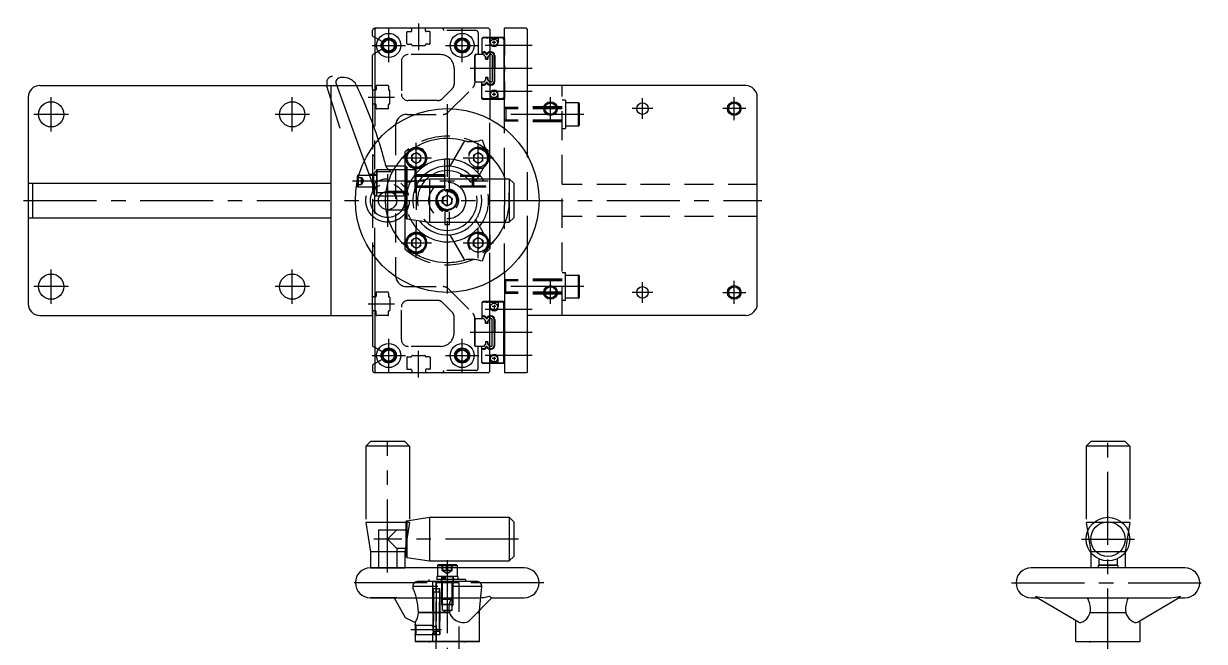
# Model space of a CAD drawing. Extents: x -38 to 547, y -21 to 733.
# Drawn here: x -2 to 512, y 464 to 733 of the extents above; entities that cross this region are included whole.
import ezdxf

# ---------------------------------------------------------------- set-up
doc = ezdxf.new("R2010")
doc.units = 0
for name, pattern in [('CENTER', [50.8, 31.75, -6.35, 6.35, -6.35]), ('DASHED', [19.05, 12.7, -6.35]), ('PHANTOM', [63.5, 31.75, -6.35, 6.35, -6.35, 6.35, -6.35])]:
    doc.linetypes.add(name, pattern=pattern)
doc.layers.get('0').update_dxf_attribs({"linetype": 'CONTINUOUS'})
doc.layers.add('CENTER', color=1, linetype='CENTER')

msp = doc.modelspace()

# ---------------------------------------------------------------- linework, layer by layer
at = {"color": 7, "linetype": 'CONTINUOUS'}
for p, q in [((151.5, 730.93), (151, 730.43)), ((151.5, 730.93), (151, 730.93)), ((151, 730.43), (151, 688.23)), ((200.5, 730.93), (151.5, 730.93)), ((200.5, 730.93), (201, 730.43)), ((201, 730.43), (201, 691.39)), ((207.5, 687.15), (207.5, 730.93)), ((215.5, 730.93), (207.5, 730.93)), ((217, 730.93), (215.5, 730.93)), ((217.5, 730.43), (217, 730.93)), ((217.5, 675.29), (217.5, 730.43)), ((150, 727.64), (150, 729.93)), ((151, 726.89), (150.15, 727.38)), ((207, 726.93), (201, 726.93)), ((206.7, 726.73), (201, 726.73)), ((201.1, 726.68), (201, 726.68)), ((201.1, 724.73), (201.1, 726.68)), ((204.7, 726.48), (201.1, 726.48)), ((202.9, 723.93), (202.9, 725.53)), ((204.7, 726.68), (204.7, 724.73)), ((206.6, 726.68), (204.7, 726.68)), ((207.1, 726.18), (206.6, 726.68)), ((207.2, 726.23), (206.7, 726.73)), ((207.5, 726.43), (207, 726.93)), ((207.1, 726.18), (207.1, 700.68)), ((207.2, 726.23), (207.2, 700.63)), ((207.5, 726.43), (207.5, 719.23)), ((151, 719.96), (150.15, 719.47)), ((201.01, 720.66), (201.63, 720.66)), ((201.01, 720.66), (201.01, 720.36)), ((201.01, 720.36), (201.63, 720.36)), ((201.63, 720.36), (201.63, 720.66)), ((203.7, 724.73), (202.1, 724.73)), ((150, 704.23), (150, 719.21)), ((201.7, 719.43), (201, 719.43)), ((202, 719.13), (201.7, 719.43)), ((202, 719.13), (202, 707.73)), ((202.93, 713.43), (202.93, 719.06)), ((202.93, 719.06), (203.23, 719.06)), ((203.23, 719.06), (203.23, 713.43)), ((207.25, 718.83), (207.5, 719.23)), ((207.25, 718.83), (207.25, 708.03)), ((207.5, 714.63), (207.25, 715.03)), ((202.93, 713.43), (202.93, 707.8)), ((203.23, 713.43), (202.93, 713.43)), ((203.23, 707.8), (203.23, 713.43)), ((207.5, 712.23), (207.25, 711.83)), ((207.5, 714.63), (207.5, 712.23)), ((5, 705.93), (132, 705.93)), ((132, 705.93), (134.42, 705.93)), ((132, 605.93), (132, 705.93)), ((134.12, 706.74), (146.37, 673.09)), ((137.58, 709.43), (136, 709.43)), ((143.04, 705.93), (150, 705.93)), ((201.7, 707.43), (201, 707.43)), ((201.01, 706.5), (201.63, 706.5)), ((201.01, 706.2), (201.01, 706.5)), ((201.01, 706.2), (201.63, 706.2)), ((201.63, 706.5), (201.63, 706.2)), ((202, 707.73), (201.7, 707.43)), ((202.93, 707.8), (203.23, 707.8)), ((207.25, 708.03), (207.5, 707.63)), ((207.5, 707.63), (207.5, 700.43)), ((312.5, 705.93), (217.5, 705.93)), ((0, 700.93), (0, 663.43)), ((150, 704.23), (150, 697.63)), ((151, 703.93), (150.3, 703.93)), ((201.1, 700.18), (201, 700.18)), ((206.7, 700.13), (201, 700.13)), ((207, 699.93), (201, 699.93)), ((201.1, 702.13), (201.1, 700.18)), ((204.7, 700.38), (201.1, 700.38)), ((203.7, 702.13), (202.1, 702.13)), ((202.9, 701.33), (202.9, 702.93)), ((204.7, 700.18), (204.7, 702.13)), ((206.6, 700.18), (204.7, 700.18)), ((207.1, 700.68), (206.6, 700.18)), ((207.2, 700.63), (206.7, 700.13)), ((207.5, 700.43), (207, 699.93)), ((317.5, 610.93), (317.5, 700.93)), ((150, 697.63), (150, 690.92)), ((151, 697.93), (150.3, 697.93)), ((189.97, 681.87), (183.63, 670.88)), ((164, 675.59), (164, 670.93)), ((164.76, 674.76), (164.41, 674.79)), ((164.76, 674.09), (164.41, 674.07)), ((166.98, 675.64), (166.94, 673.28)), ((166.98, 675.64), (169.04, 676.79)), ((169.04, 676.79), (171.06, 675.57)), ((171.02, 673.21), (171.06, 675.57)), ((181.5, 670.89), (181.5, 673.9)), ((183.5, 673.9), (181.5, 673.9)), ((183.5, 670.89), (183.5, 673.9)), ((201.23, 675.37), (195.49, 665.43)), ((201, 665.43), (201, 674.97)), ((164.5, 670.93), (160.05, 670.93)), ((164.5, 663.38), (164.5, 670.93)), ((164.5, 670.93), (165, 670.06)), ((165, 663.89), (165, 670.06)), ((165, 669.43), (168.5, 669.43)), ((168.96, 672.07), (166.94, 673.28)), ((168.5, 669.43), (169, 668.93)), ((168.5, 664.44), (168.5, 669.43)), ((168.96, 672.07), (171.02, 673.21)), ((169, 664.52), (169, 668.93)), ((0, 663.43), (0, 648.43)), ((0, 663.43), (1.83, 663.43)), ((1.83, 663.43), (1.83, 648.43)), ((1.85, 663.43), (118.98, 663.43)), ((118.98, 663.43), (132, 663.43)), ((143.2, 666.43), (143.2, 663.38)), ((143.7, 666.93), (144.04, 666.93)), ((143.7, 666.93), (143.7, 665.65)), ((164.5, 663.38), (164.5, 648.47)), ((164.92, 663.88), (174.83, 665.43)), ((164.92, 663.88), (164.92, 647.98)), ((174.83, 665.43), (174.83, 646.43)), ((174.83, 665.43), (209.5, 665.43)), ((209.5, 665.43), (209.5, 646.43)), ((209.5, 665.43), (211.5, 663.43)), ((211.5, 663.43), (211.5, 648.43)), ((156.5, 659.93), (164.5, 659.93)), ((0, 648.43), (0, 610.93)), ((0, 648.43), (1.83, 648.43)), ((1.85, 648.43), (118.98, 648.43)), ((118.98, 648.43), (132, 648.43)), ((156.5, 651.93), (164.5, 651.93)), ((164, 651.93), (164, 636.26)), ((164.92, 647.98), (174.83, 646.43)), ((209.5, 646.43), (211.5, 648.43)), ((169, 647.34), (169, 643.48)), ((174.83, 646.43), (209.5, 646.43)), ((195.49, 646.43), (201.23, 636.48)), ((164.76, 637.76), (164.41, 637.79)), ((166.98, 638.64), (166.94, 636.28)), ((166.98, 638.64), (169.04, 639.79)), ((169.04, 639.79), (171.06, 638.57)), ((171.02, 636.21), (171.06, 638.57)), ((183.63, 640.97), (189.97, 629.98)), ((150, 614.23), (150, 632.73)), ((164.76, 637.09), (164.41, 637.07)), ((168.96, 635.07), (166.94, 636.28)), ((168.96, 635.07), (171.02, 636.21)), ((217.5, 581.43), (217.5, 636.56)), ((151, 631.39), (151, 581.43)), ((207.5, 624.7), (207.5, 580.93)), ((201, 581.43), (201, 620.46)), ((150, 605.93), (150, 614.23)), ((151, 613.93), (150.3, 613.93)), ((150, 607.63), (150, 592.64)), ((151, 607.93), (150.3, 607.93)), ((207, 611.93), (201, 611.93)), ((206.7, 611.73), (201, 611.73)), ((201.1, 611.68), (201, 611.68)), ((201.1, 609.73), (201.1, 611.68)), ((204.7, 611.48), (201.1, 611.48)), ((203.7, 609.73), (202.1, 609.73)), ((202.9, 610.53), (202.9, 608.93)), ((204.7, 611.68), (204.7, 609.73)), ((206.6, 611.68), (204.7, 611.68)), ((207.1, 611.18), (206.6, 611.68)), ((207.2, 611.23), (206.7, 611.73)), ((207.5, 611.43), (207, 611.93)), ((207.1, 585.68), (207.1, 611.18)), ((207.2, 585.63), (207.2, 611.23)), ((207.5, 604.23), (207.5, 611.43)), ((217.5, 581.43), (217.5, 609)), ((5, 605.93), (132, 605.93)), ((132, 605.93), (150, 605.93)), ((201.7, 604.43), (201, 604.43)), ((201.01, 605.66), (201.63, 605.66)), ((201.01, 605.66), (201.01, 605.36)), ((201.01, 605.36), (201.63, 605.36)), ((201.63, 605.36), (201.63, 605.66)), ((202, 604.13), (201.7, 604.43)), ((202, 592.73), (202, 604.13)), ((202.93, 598.43), (202.93, 604.06)), ((202.93, 604.06), (203.23, 604.06)), ((203.23, 604.06), (203.23, 598.43)), ((207.25, 603.83), (207.5, 604.23)), ((207.25, 593.03), (207.25, 603.83)), ((312.5, 605.93), (217.5, 605.93)), ((202.93, 598.43), (202.93, 592.8)), ((203.23, 598.43), (202.93, 598.43)), ((203.23, 592.8), (203.23, 598.43)), ((207.5, 599.63), (207.25, 600.03)), ((207.5, 597.23), (207.25, 596.83)), ((207.5, 597.23), (207.5, 599.63)), ((151, 591.89), (150.15, 592.38)), ((201.7, 592.43), (201, 592.43)), ((201.01, 591.5), (201.63, 591.5)), ((201.01, 591.2), (201.01, 591.5)), ((201.63, 591.5), (201.63, 591.2)), ((202, 592.73), (201.7, 592.43)), ((202.93, 592.8), (203.23, 592.8)), ((207.25, 593.03), (207.5, 592.63)), ((207.5, 585.43), (207.5, 592.63)), ((201.01, 591.2), (201.63, 591.2)), ((201.1, 587.13), (201.1, 585.18)), ((203.7, 587.13), (202.1, 587.13)), ((202.9, 587.93), (202.9, 586.33)), ((204.7, 585.18), (204.7, 587.13)), ((150, 584.21), (150, 581.93)), ((151, 584.96), (150.15, 584.47)), ((151, 581.43), (151.5, 580.93)), ((201, 581.43), (200.5, 580.93)), ((201.1, 585.18), (201, 585.18)), ((206.7, 585.13), (201, 585.13)), ((207, 584.93), (201, 584.93)), ((204.7, 585.38), (201.1, 585.38)), ((206.6, 585.18), (204.7, 585.18)), ((207.1, 585.68), (206.6, 585.18)), ((207.2, 585.63), (206.7, 585.13)), ((207.5, 585.43), (207, 584.93)), ((217.5, 581.43), (217, 580.93)), ((217.5, 581.43), (217, 580.93)), ((151.5, 580.93), (151, 580.93)), ((200.5, 580.93), (151.5, 580.93)), ((215.5, 580.93), (207.5, 580.93)), ((217, 580.93), (207.5, 580.93)), ((217, 580.93), (215.5, 580.93)), ((164.5, 515.96), (164.5, 501.04)), ((164.92, 516.45), (174.83, 518)), ((164.92, 516.45), (164.92, 500.55)), ((174.83, 518), (174.83, 499)), ((174.83, 518), (209.5, 518)), ((209.5, 518), (209.5, 499)), ((209.5, 518), (211.5, 516)), ((211.5, 516), (211.5, 501)), ((152.5, 512.5), (160.5, 512.5)), ((152.5, 512.5), (152.5, 496)), ((160.5, 512.5), (156.5, 508.5)), ((160.5, 512.5), (164.5, 512.5)), ((156.5, 508.5), (160.5, 504.5)), ((164.5, 504.5), (160.5, 504.5)), ((160.5, 504.5), (160.5, 496)), ((164.92, 500.55), (174.83, 499)), ((174.83, 499), (209.5, 499)), ((209.5, 499), (211.5, 501)), ((466.23, 499.88), (466.23, 497.3)), ((474.23, 499.88), (474.23, 497.3)), ((216, 496), (149, 496)), ((216, 496), (149, 496)), ((149.02, 496), (163.98, 496)), ((149.03, 496), (149.02, 496)), ((178.25, 497.05), (180.88, 497.05)), ((186.75, 497.05), (178.25, 497.05)), ((178.25, 497.05), (178.25, 496)), ((186.5, 497.3), (178.5, 497.3)), ((180.88, 497.05), (186.75, 497.05)), ((186.75, 497.05), (186.75, 496)), ((503.73, 496), (436.73, 496)), ((474.48, 497.05), (465.98, 497.05)), ((465.98, 497.05), (465.98, 496)), ((466.23, 497.3), (474.23, 497.3)), ((474.48, 497.05), (474.48, 496)), ((149, 483), (160.29, 483)), ((149.14, 483), (149.98, 483)), ((149.98, 483), (149.14, 483)), ((149.16, 483), (196.39, 483)), ((149.16, 483), (196.39, 483)), ((160.29, 483), (149.98, 483)), ((160.49, 483), (152.51, 483)), ((159.33, 483), (164.12, 483)), ((159.33, 483), (160.29, 483)), ((160.29, 483), (159.33, 483)), ((159.33, 483), (164.16, 474.43)), ((201.9, 483), (192.69, 473.47)), ((201.9, 483), (216, 483)), ((201.96, 483), (216, 483)), ((436.73, 483), (439.44, 483)), ((457.37, 472.39), (439.16, 483.17)), ((442.89, 483), (497.58, 483)), ((483.1, 472.39), (501.31, 483.17)), ((501.03, 483), (503.73, 483)), ((164.16, 474.43), (168.5, 472.2)), ((183.43, 476.5), (169.94, 476.5)), ((169.94, 476.5), (183.43, 476.5)), ((195.65, 476.5), (196.5, 476.5)), ((196.5, 476.5), (196.58, 477.46)), ((196.5, 464), (196.5, 476.5)), ((462.44, 476.5), (478.03, 476.5)), ((168.5, 472.2), (168.5, 471.49)), ((456.23, 464), (456.23, 473.06)), ((484.23, 464), (484.23, 473.06)), ((168.5, 466.5), (168.5, 464)), ((182.5, 464), (168.5, 464)), ((168.5, 464), (196.5, 464)), ((175, 464), (174.5, 463.5)), ((177.73, 464), (176.1, 464)), ((176.1, 464), (177.73, 464)), ((177.73, 464), (187.45, 464)), ((196.5, 464), (182.5, 464)), ((190, 464), (190.5, 463.5)), ((456.23, 464), (484.23, 464)), ((462.73, 464), (462.23, 463.5))]:
    msp.add_line(p, q, dxfattribs=at)
at = {"color": 3, "linetype": 'DASHED'}
for p, q in [((166.7, 730.93), (151.5, 730.93)), ((167, 729.73), (167, 730.63)), ((173, 729.73), (173, 730.63)), ((180, 730.93), (173.3, 730.93)), ((154.37, 724.95), (151, 726.89)), ((164.9, 724.33), (164.9, 729.13)), ((165.2, 729.43), (166.7, 729.43)), ((174.8, 729.43), (173.3, 729.43)), ((175.1, 724.33), (175.1, 729.13)), ((195, 729.93), (181, 729.93)), ((196, 728.93), (196, 719.43)), ((198, 726.93), (197.5, 726.43)), ((197.5, 726.43), (197.5, 720.93)), ((198.1, 726.73), (197.6, 726.23)), ((198.1, 726.68), (197.6, 726.18)), ((197.6, 726.23), (197.6, 726.18)), ((197.6, 726.18), (197.6, 720.66)), ((201, 726.93), (198, 726.93)), ((199.3, 726.73), (198.1, 726.73)), ((201, 726.68), (198.1, 726.68)), ((199.3, 726.73), (199.3, 726.68)), ((199.3, 726.73), (200.1, 726.73)), ((200.1, 726.73), (200.1, 726.68)), ((201, 726.73), (200.1, 726.73)), ((154.37, 721.91), (151, 719.96)), ((165.2, 724.03), (166.7, 724.03)), ((167.3, 723.43), (172.7, 723.43)), ((174.8, 724.03), (173.3, 724.03)), ((197.5, 720.93), (197.6, 720.71)), ((197.6, 720.66), (198.39, 720.66)), ((197.6, 720.66), (197.6, 720.36)), ((197.6, 720.36), (198.39, 720.36)), ((197.6, 720.36), (197.6, 719.43)), ((198.39, 720.66), (198.39, 720.36)), ((199.52, 720.01), (199.26, 719.86)), ((199.52, 720.01), (199.61, 719.85)), ((199.88, 720.01), (199.79, 719.85)), ((199.88, 720.01), (200.14, 719.86)), ((162.5, 716.43), (162.5, 702.43)), ((179.5, 719.43), (165.5, 719.43)), ((195, 719.43), (194.5, 718.93)), ((194.5, 719.13), (194.5, 707.17)), ((194.5, 707.93), (194.5, 718.93)), ((196, 719.43), (194.8, 719.43)), ((198.44, 719.43), (195, 719.43)), ((198.65, 719.06), (198.44, 719.43)), ((199.2, 717.43), (199.2, 718.54)), ((199.2, 718.46), (199.25, 718.44)), ((200.2, 717.43), (199.2, 717.43)), ((199.25, 718.44), (199.25, 717.48)), ((199.25, 717.48), (200.15, 717.48)), ((199.26, 719.86), (199.35, 719.7)), ((199.61, 719.85), (199.35, 719.7)), ((199.62, 719.84), (199.61, 719.85)), ((199.61, 719.85), (199.61, 719.85)), ((199.61, 719.85), (199.62, 719.84)), ((199.79, 719.85), (199.79, 719.85)), ((199.79, 719.85), (200.05, 719.7)), ((200.05, 719.7), (200.14, 719.86)), ((200.2, 718.46), (200.15, 718.44)), ((200.15, 717.48), (200.15, 718.44)), ((200.2, 718.54), (200.2, 717.43)), ((200.96, 719.43), (200.75, 719.06)), ((201, 719.43), (200.96, 719.43)), ((185.5, 713.43), (185.5, 706.66)), ((134.42, 705.93), (143.04, 705.93)), ((151.5, 705.73), (151.5, 704.23)), ((156.6, 706.03), (151.8, 706.03)), ((156.9, 705.73), (156.9, 704.23)), ((184.62, 704.53), (180.39, 700.31)), ((182.88, 694.31), (193.62, 705.05)), ((195, 707.43), (194.5, 707.93)), ((198.44, 707.43), (195, 707.43)), ((197.5, 705.93), (197.6, 706.15)), ((197.5, 700.43), (197.5, 705.93)), ((197.6, 706.5), (197.6, 707.43)), ((197.6, 706.2), (197.6, 706.5)), ((197.6, 706.5), (198.39, 706.5)), ((197.6, 700.68), (197.6, 706.2)), ((197.6, 706.2), (198.39, 706.2)), ((198.39, 706.2), (198.39, 706.5)), ((198.65, 707.8), (198.44, 707.43)), ((199.2, 709.43), (199.2, 708.32)), ((200.2, 709.43), (199.2, 709.43)), ((199.2, 708.39), (199.25, 708.42)), ((199.25, 708.42), (199.25, 709.38)), ((199.25, 709.38), (200.15, 709.38)), ((199.26, 707), (199.35, 707.16)), ((199.52, 706.85), (199.26, 707)), ((199.61, 707.01), (199.35, 707.16)), ((199.52, 706.85), (199.61, 707)), ((199.62, 707.01), (199.61, 707.01)), ((199.61, 707.01), (199.61, 707)), ((199.61, 707), (199.62, 707.01)), ((199.79, 707.01), (200.05, 707.16)), ((199.79, 707.01), (199.79, 707.01)), ((199.88, 706.85), (199.79, 707.01)), ((199.88, 706.85), (200.14, 707)), ((200.05, 707.16), (200.14, 707)), ((200.15, 709.38), (200.15, 708.42)), ((200.2, 708.39), (200.15, 708.42)), ((200.2, 708.32), (200.2, 709.43)), ((200.96, 707.43), (200.75, 707.8)), ((201, 707.43), (200.96, 707.43)), ((232.5, 605.93), (232.5, 705.93)), ((151.2, 703.93), (151, 703.93)), ((157.5, 698.23), (157.5, 703.63)), ((178.27, 699.43), (165.5, 699.43)), ((198, 699.93), (197.5, 700.43)), ((198.1, 700.18), (197.6, 700.68)), ((197.6, 700.63), (197.6, 700.68)), ((198.1, 700.13), (197.6, 700.63)), ((201, 699.93), (198, 699.93)), ((201, 700.18), (198.1, 700.18)), ((199.3, 700.13), (198.1, 700.13)), ((199.3, 700.13), (199.3, 700.18)), ((199.3, 700.13), (200.1, 700.13)), ((200.1, 700.13), (200.1, 700.18)), ((201, 700.13), (200.1, 700.13)), ((234, 699.54), (232.5, 699.54)), ((234, 699.54), (234, 687.34)), ((151.2, 697.93), (151, 697.93)), ((151.5, 696.13), (151.5, 697.63)), ((156.6, 695.83), (151.8, 695.83)), ((156.9, 696.13), (156.9, 697.63)), ((232.5, 696.43), (207.5, 696.43)), ((207.5, 695.89), (208.04, 696.43)), ((232.5, 695.89), (207.5, 695.89)), ((208.04, 696.43), (208.04, 690.43)), ((232.5, 696.68), (217.5, 696.68)), ((239.7, 698.44), (234, 698.44)), ((239.7, 693.89), (239.7, 698.44)), ((240, 698.14), (240, 693.86)), ((150, 690.92), (150, 675.77)), ((165, 693.43), (180.76, 693.43)), ((201, 677.06), (201, 691.51)), ((232.5, 690.97), (207.5, 690.97)), ((208.04, 690.43), (207.5, 690.97)), ((232.5, 690.43), (207.5, 690.43)), ((232.5, 690.18), (217.5, 690.18)), ((239.7, 688.44), (239.7, 693.89)), ((240, 693.86), (240, 688.74)), ((151, 631.27), (151, 688.23)), ((160, 688.43), (160, 623.43)), ((207.5, 666.13), (207.5, 687.03)), ((232.5, 687.34), (234, 687.34)), ((234, 688.44), (239.7, 688.44)), ((150, 675.77), (150, 632.61)), ((164, 676.95), (164, 675.59)), ((193.98, 675.64), (193.94, 673.28)), ((196.04, 676.79), (193.98, 675.64)), ((196.04, 676.79), (198.06, 675.57)), ((198.02, 673.21), (198.06, 675.57)), ((200.24, 674.76), (200.59, 674.79)), ((200.24, 674.64), (200.59, 674.67)), ((201, 674.97), (201, 676.95)), ((201, 676.26), (201, 676.95)), ((217.5, 636.56), (217.5, 675.29)), ((146.37, 673.09), (150.38, 662.07)), ((151.64, 668.58), (151.64, 657.97)), ((151.64, 668.58), (158.14, 668.58)), ((151.64, 668.58), (158.14, 668.58)), ((151.84, 669.43), (151.84, 659.43)), ((151.84, 659.43), (151.84, 669.43)), ((151.84, 669.43), (165, 669.43)), ((160.05, 670.93), (155.8, 670.93)), ((164, 670.93), (164, 659.93)), ((181.5, 660.83), (181.5, 670.89)), ((183.5, 660.83), (183.5, 670.89)), ((195.96, 672.07), (193.94, 673.28)), ((198.02, 673.21), (195.96, 672.07)), ((143.2, 665.93), (145.2, 665.93)), ((143.2, 665.93), (145.2, 665.93)), ((143.2, 664.43), (145.2, 664.43)), ((143.2, 664.43), (145.2, 664.43)), ((143.2, 663.38), (143.2, 662.93)), ((143.7, 664.43), (143.7, 665.65)), ((143.7, 665.26), (143.7, 661.93)), ((144.04, 666.93), (151.84, 666.93)), ((145.2, 665.18), (145.2, 665.93)), ((145.2, 665.18), (145.2, 665.93)), ((145.2, 665.18), (145.2, 665.93)), ((145.2, 665.93), (145.2, 665.18)), ((145.2, 665.93), (146.07, 664.43)), ((145.2, 664.43), (145.2, 665.18)), ((145.2, 663.68), (145.2, 665.18)), ((145.2, 665.18), (145.2, 663.68)), ((145.2, 665.18), (145.2, 664.43)), ((145.2, 663.68), (145.2, 664.43)), ((145.2, 664.43), (145.2, 663.68)), ((146.07, 664.43), (145.2, 662.93)), ((145.2, 663.68), (145.2, 662.93)), ((145.2, 662.93), (145.2, 663.68)), ((145.2, 662.93), (145.2, 663.68)), ((145.2, 663.68), (145.2, 662.93)), ((148.43, 667.43), (151.84, 667.43)), ((149.88, 663.45), (148.43, 667.42)), ((149.88, 663.45), (150.38, 662.07)), ((150.38, 662.07), (149.88, 663.45)), ((149.88, 663.45), (149.88, 661.43)), ((150.38, 666.78), (150.38, 658.95)), ((151.84, 661.43), (151.84, 667.43)), ((151.84, 661.93), (151.84, 666.93)), ((164.5, 657.93), (164.5, 663.38)), ((165, 658.79), (165, 663.89)), ((168.5, 659.43), (168.5, 664.44)), ((169, 667.18), (181.5, 667.18)), ((169, 666.93), (196.75, 666.93)), ((169, 666.49), (197.07, 666.49)), ((169, 664.52), (169, 647.34)), ((169, 662.46), (169, 664.52)), ((193.51, 661.93), (193.51, 666.93)), ((193.51, 666.93), (193.94, 666.49)), ((193.94, 666.49), (193.94, 662.36)), ((195.49, 665.43), (194.89, 664.38)), ((201, 653.93), (201, 665.43)), ((207.5, 666.13), (207.5, 653.93)), ((143.2, 662.93), (143.2, 662.43)), ((143.2, 662.93), (145.2, 662.93)), ((143.2, 662.93), (145.2, 662.93)), ((143.7, 661.93), (151.84, 661.93)), ((149.88, 661.43), (151.84, 661.43)), ((151.84, 659.43), (168.5, 659.43)), ((164, 659.93), (164, 651.93)), ((164.5, 657.93), (165, 658.79)), ((168.5, 659.43), (169, 659.93)), ((169, 659.97), (169, 662.46)), ((169, 662.36), (199.31, 662.36)), ((169, 661.93), (199.47, 661.93)), ((169, 661.68), (181.5, 661.68)), ((180.57, 659.72), (180.42, 660.03)), ((182.81, 658.26), (180.63, 657.36)), ((181.19, 659.97), (181.08, 660.3)), ((182.81, 658.26), (184.68, 656.83)), ((193.52, 661.93), (193.94, 662.36)), ((317.5, 662.93), (232.5, 662.93)), ((151.64, 657.93), (164.5, 657.93)), ((180.32, 655.03), (180.63, 657.36)), ((180.32, 655.03), (182.19, 653.59)), ((182.19, 653.59), (184.37, 654.49)), ((184.68, 656.83), (184.37, 654.49)), ((201, 640.93), (201, 653.93)), ((207.5, 624.58), (207.5, 653.93)), ((181.5, 651.03), (181.5, 645.43)), ((183.5, 645.43), (183.5, 651.03)), ((317.5, 648.93), (232.5, 648.93)), ((181.5, 645.43), (183.5, 645.43)), ((194.89, 647.47), (195.49, 646.43)), ((195.96, 639.79), (193.94, 638.57)), ((193.98, 636.21), (193.94, 638.57)), ((198.02, 638.64), (195.96, 639.79)), ((198.02, 638.64), (198.06, 636.28)), ((201, 620.46), (201, 640.93)), ((201, 640.93), (201, 634.91)), ((201, 634.91), (201, 640.93)), ((164, 636.26), (164, 634.91)), ((196.04, 635.07), (193.98, 636.21)), ((196.04, 635.07), (198.06, 636.28)), ((200.24, 637.22), (200.59, 637.19)), ((200.24, 637.09), (200.59, 637.07)), ((201, 635.59), (201, 634.91)), ((232.5, 624.53), (234, 624.53)), ((234, 612.33), (234, 624.53)), ((234, 623.43), (239.7, 623.43)), ((239.7, 613.43), (239.7, 623.43)), ((240, 623.13), (240, 613.73)), ((165, 618.43), (180.76, 618.43)), ((182.88, 617.55), (193.62, 606.81)), ((232.5, 621.43), (207.5, 621.43)), ((208.04, 621.43), (207.5, 620.89)), ((232.5, 620.89), (207.5, 620.89)), ((208.04, 615.43), (208.04, 621.43)), ((232.5, 621.68), (217.5, 621.68)), ((151.2, 613.93), (151, 613.93)), ((151.5, 615.73), (151.5, 614.23)), ((156.6, 616.03), (151.8, 616.03)), ((156.9, 615.73), (156.9, 614.23)), ((157.5, 613.63), (157.5, 608.23)), ((178.27, 612.43), (165.5, 612.43)), ((232.5, 615.97), (207.5, 615.97)), ((207.5, 615.97), (208.04, 615.43)), ((232.5, 615.43), (207.5, 615.43)), ((232.5, 615.18), (217.5, 615.18)), ((234, 612.33), (232.5, 612.33)), ((239.7, 613.43), (234, 613.43)), ((151.2, 607.93), (151, 607.93)), ((151.5, 606.13), (151.5, 607.63)), ((156.9, 606.13), (156.9, 607.63)), ((162.5, 595.43), (162.5, 609.43)), ((184.62, 607.32), (180.39, 611.55)), ((198, 611.93), (197.5, 611.43)), ((197.5, 611.43), (197.5, 605.93)), ((198.1, 611.73), (197.6, 611.23)), ((198.1, 611.68), (197.6, 611.18)), ((197.6, 611.23), (197.6, 611.18)), ((197.6, 611.18), (197.6, 605.66)), ((201, 611.93), (198, 611.93)), ((199.3, 611.73), (198.1, 611.73)), ((201, 611.68), (198.1, 611.68)), ((199.3, 611.73), (199.3, 611.68)), ((199.3, 611.73), (200.1, 611.73)), ((200.1, 611.73), (200.1, 611.68)), ((201, 611.73), (200.1, 611.73)), ((156.6, 605.83), (151.8, 605.83)), ((185.5, 598.43), (185.5, 605.2)), ((194.5, 592.73), (194.5, 604.68)), ((195, 604.43), (194.5, 603.93)), ((194.5, 603.93), (194.5, 592.93)), ((198.44, 604.43), (195, 604.43)), ((197.5, 605.93), (197.6, 605.71)), ((197.6, 605.66), (197.6, 605.36)), ((197.6, 605.66), (198.39, 605.66)), ((197.6, 605.36), (198.39, 605.36)), ((197.6, 605.36), (197.6, 604.43)), ((198.39, 605.66), (198.39, 605.36)), ((198.65, 604.06), (198.44, 604.43)), ((199.2, 602.43), (199.2, 603.54)), ((199.2, 603.46), (199.25, 603.44)), ((200.2, 602.43), (199.2, 602.43)), ((199.25, 603.44), (199.25, 602.48)), ((199.25, 602.48), (200.15, 602.48)), ((199.52, 605.01), (199.26, 604.86)), ((199.26, 604.86), (199.35, 604.7)), ((199.61, 604.85), (199.35, 604.7)), ((199.52, 605.01), (199.61, 604.85)), ((199.62, 604.84), (199.61, 604.85)), ((199.61, 604.85), (199.61, 604.85)), ((199.61, 604.85), (199.62, 604.84)), ((199.88, 605.01), (199.79, 604.85)), ((199.79, 604.85), (199.79, 604.85)), ((199.79, 604.85), (200.05, 604.7)), ((199.88, 605.01), (200.14, 604.86)), ((200.05, 604.7), (200.14, 604.86)), ((200.2, 603.46), (200.15, 603.44)), ((200.15, 602.48), (200.15, 603.44)), ((200.2, 603.54), (200.2, 602.43)), ((200.96, 604.43), (200.75, 604.06)), ((201, 604.43), (200.96, 604.43)), ((154.37, 589.95), (151, 591.89)), ((179.5, 592.43), (165.5, 592.43)), ((195, 592.43), (194.5, 592.93)), ((196, 592.43), (194.8, 592.43)), ((198.44, 592.43), (195, 592.43)), ((196, 582.93), (196, 592.43)), ((197.6, 591.5), (197.6, 592.43)), ((197.6, 591.5), (198.39, 591.5)), ((197.6, 591.2), (197.6, 591.5)), ((198.39, 591.2), (198.39, 591.5)), ((198.65, 592.8), (198.44, 592.43)), ((199.2, 594.43), (199.2, 593.32)), ((200.2, 594.43), (199.2, 594.43)), ((199.2, 593.39), (199.25, 593.42)), ((199.25, 593.42), (199.25, 594.38)), ((199.25, 594.38), (200.15, 594.38)), ((199.26, 592), (199.35, 592.16)), ((199.52, 591.85), (199.26, 592)), ((199.61, 592.01), (199.35, 592.16)), ((199.52, 591.85), (199.61, 592)), ((199.62, 592.01), (199.61, 592.01)), ((199.61, 592.01), (199.61, 592)), ((199.61, 592), (199.62, 592.01)), ((199.79, 592.01), (200.05, 592.16)), ((199.79, 592.01), (199.79, 592.01)), ((199.88, 591.85), (199.79, 592.01)), ((199.88, 591.85), (200.14, 592)), ((200.05, 592.16), (200.14, 592)), ((200.15, 594.38), (200.15, 593.42)), ((200.2, 593.39), (200.15, 593.42)), ((200.2, 593.32), (200.2, 594.43)), ((200.96, 592.43), (200.75, 592.8)), ((201, 592.43), (200.96, 592.43)), ((154.37, 586.91), (151, 584.96)), ((164.9, 587.53), (164.9, 582.73)), ((165.2, 587.83), (166.7, 587.83)), ((167.3, 588.43), (172.7, 588.43)), ((174.8, 587.83), (173.3, 587.83)), ((175.1, 587.53), (175.1, 582.73)), ((197.5, 590.93), (197.6, 591.15)), ((197.5, 585.43), (197.5, 590.93)), ((197.6, 585.68), (197.6, 591.2)), ((197.6, 591.2), (198.39, 591.2)), ((165.2, 582.43), (166.7, 582.43)), ((167, 582.13), (167, 581.23)), ((173, 582.13), (173, 581.23)), ((174.8, 582.43), (173.3, 582.43)), ((195, 581.93), (181, 581.93)), ((198, 584.93), (197.5, 585.43)), ((198.1, 585.18), (197.6, 585.68)), ((197.6, 585.63), (197.6, 585.68)), ((198.1, 585.13), (197.6, 585.63)), ((201, 584.93), (198, 584.93)), ((201, 585.18), (198.1, 585.18)), ((199.3, 585.13), (198.1, 585.13)), ((199.3, 585.13), (199.3, 585.18)), ((199.3, 585.13), (200.1, 585.13)), ((200.1, 585.13), (200.1, 585.18)), ((201, 585.13), (200.1, 585.13)), ((166.7, 580.93), (151.5, 580.93)), ((180, 580.93), (173.3, 580.93)), ((178.25, 496), (178.25, 492.3)), ((180.32, 494.8), (180.32, 497.3)), ((180.32, 497.3), (180.63, 497.3)), ((180.32, 494.8), (180.48, 494.8)), ((180.32, 494.8), (181.26, 494.8)), ((181.26, 494.8), (180.46, 494.8)), ((180.46, 494.8), (182.5, 493.62)), ((180.48, 494.8), (180.63, 494.8)), ((181.72, 494.8), (180.48, 494.8)), ((180.63, 494.8), (180.63, 497.3)), ((181.72, 494.8), (180.63, 494.8)), ((181.26, 494.8), (182.19, 494.8)), ((181.26, 494.8), (183.28, 494.8)), ((182.81, 494.8), (181.72, 494.8)), ((183.74, 494.8), (181.72, 494.8)), ((182.19, 494.8), (182.19, 497.3)), ((182.19, 494.8), (183.28, 494.8)), ((182.5, 493.62), (184.54, 494.8)), ((182.81, 494.8), (182.81, 497.3)), ((182.81, 494.8), (183.74, 494.8)), ((183.28, 494.8), (184.37, 494.8)), ((183.28, 494.8), (184.52, 494.8)), ((183.74, 494.8), (184.68, 494.8)), ((183.74, 494.8), (184.54, 494.8)), ((184.37, 494.8), (184.37, 497.3)), ((184.52, 494.8), (184.37, 494.8)), ((184.68, 494.8), (184.52, 494.8)), ((184.68, 494.8), (184.68, 497.3)), ((186.75, 496), (186.75, 492.3)), ((195.5, 490), (169.5, 490)), ((190.5, 491), (174.5, 491)), ((174.5, 491), (174.5, 490)), ((190.5, 490), (174.54, 490)), ((176.1, 490), (176.1, 470.42)), ((176.1, 490), (176.1, 470.42)), ((177.73, 490), (176.1, 490)), ((176.1, 490), (177.73, 490)), ((178, 490), (177.5, 489.5)), ((187.5, 489.5), (177.5, 489.5)), ((177.5, 489.5), (177.5, 487)), ((177.73, 490), (187.45, 490)), ((177.73, 490), (177.73, 470.42)), ((177.73, 490), (177.73, 470.42)), ((187.1, 492.3), (177.9, 492.3)), ((177.9, 492.3), (177.9, 491)), ((187.09, 491), (177.9, 491)), ((186.95, 490), (178.05, 490)), ((186.71, 492.3), (178.25, 492.3)), ((179.75, 490), (180, 489.75)), ((185.25, 490), (179.8, 490)), ((179.82, 492.3), (185.19, 492.3)), ((179.9, 491), (179.9, 490)), ((185.08, 491), (179.91, 491)), ((185.08, 490), (179.91, 490)), ((185.05, 492.3), (179.95, 492.3)), ((179.95, 492.3), (179.95, 491)), ((185.05, 491), (179.95, 491)), ((185, 492.1), (180, 492.1)), ((180, 492.1), (180, 480)), ((180, 489.75), (185, 489.75)), ((181.34, 492.3), (180.42, 492.3)), ((180.42, 492.3), (180.42, 491)), ((181.34, 491), (180.42, 491)), ((180.43, 477.6), (180.43, 492.3)), ((181.71, 492.3), (181.08, 492.3)), ((181.08, 492.3), (181.08, 491)), ((181.71, 491), (181.08, 491)), ((181.34, 491), (181.34, 492.3)), ((181.71, 491), (181.71, 492.3)), ((184.57, 477.6), (184.57, 492.3)), ((185, 492.1), (185, 480)), ((185.25, 490), (185, 489.75)), ((185.05, 492.3), (185.05, 491)), ((185.1, 491), (185.1, 490)), ((187, 490), (187.5, 489.5)), ((187.1, 492.3), (187.1, 491)), ((187.5, 489.5), (187.5, 449.4)), ((190.5, 491), (190.5, 490)), ((167.51, 487.83), (167.56, 487.29)), ((197.48, 487.83), (167.52, 487.83)), ((176.3, 486.84), (176.46, 487)), ((176.3, 485.5), (176.3, 486.84)), ((176.3, 485.5), (176.3, 468.5)), ((176.3, 468.5), (176.3, 485.5)), ((176.3, 485.5), (176.46, 485.5)), ((176.3, 485.5), (176.46, 485.5)), ((176.46, 485.5), (176.46, 487)), ((176.46, 487), (179.3, 487)), ((176.46, 485.5), (179.14, 485.5)), ((176.46, 485.5), (179.14, 485.5)), ((176.46, 468.5), (176.46, 485.5)), ((176.46, 485.5), (176.46, 468.5)), ((177.73, 485.5), (179.3, 485.5)), ((177.73, 485.5), (179.3, 485.5)), ((177.73, 485.5), (177.73, 468.5)), ((177.73, 468.5), (177.73, 485.5)), ((179.14, 485.5), (179.14, 487)), ((179.3, 486.84), (179.14, 487)), ((179.14, 485.5), (179.14, 468.5)), ((179.14, 468.5), (179.14, 485.5)), ((179.14, 485.5), (179.3, 485.5)), ((179.14, 485.5), (179.3, 485.5)), ((179.3, 485.5), (179.3, 487)), ((179.3, 485.5), (179.3, 486.84)), ((179.3, 485.5), (179.3, 468.5)), ((179.3, 468.5), (179.3, 485.5)), ((179.3, 468.5), (179.3, 485.5)), ((179.3, 485.5), (179.3, 468.5)), ((196.58, 477.46), (197.49, 487.83)), ((180.43, 482.3), (180, 482.73)), ((185, 482.73), (180, 482.73)), ((180, 480), (185, 480)), ((180, 480), (180.43, 479.25)), ((184.6, 480), (180.4, 480)), ((184.57, 482.3), (180.43, 482.3)), ((184.57, 482.3), (185, 482.73)), ((185, 480), (184.57, 479.25)), ((180.43, 477.6), (184.57, 477.6)), ((180.43, 477.6), (182.5, 476.41)), ((184.57, 477.6), (182.5, 476.41)), ((168.5, 471.5), (168.93, 471.07)), ((168.93, 466.93), (168.93, 471.07)), ((168.93, 471.07), (176.1, 471.07)), ((176.1, 470.42), (176.1, 471.07)), ((177.73, 470.42), (176.1, 470.42)), ((176.1, 470.42), (177.73, 470.42)), ((176.3, 468.5), (176.3, 467.16)), ((176.46, 468.5), (176.3, 468.5)), ((176.46, 468.5), (176.3, 468.5)), ((176.46, 468.5), (179.14, 468.5)), ((176.46, 468.5), (179.14, 468.5)), ((176.46, 468.5), (176.46, 467)), ((177.73, 468.5), (179.3, 468.5)), ((177.73, 468.5), (179.3, 468.5)), ((179.3, 468.5), (179.14, 468.5)), ((179.14, 468.5), (179.14, 467)), ((179.3, 468.5), (179.14, 468.5)), ((179.3, 468.5), (179.3, 467)), ((179.3, 468.5), (179.3, 467.16)), ((168.5, 466.5), (168.93, 466.93)), ((168.93, 466.93), (176.1, 466.93)), ((176.1, 467.58), (176.1, 464)), ((176.1, 467.58), (176.1, 464)), ((176.1, 467.58), (176.1, 466.93)), ((176.1, 467.58), (177.73, 467.58)), ((177.73, 467.58), (176.1, 467.58)), ((176.3, 467.16), (176.46, 467)), ((176.46, 467), (179.3, 467)), ((177.5, 467), (177.5, 449.28)), ((177.73, 467.58), (177.73, 464)), ((177.73, 467.58), (177.73, 464)), ((179.3, 467.16), (179.14, 467))]:
    msp.add_line(p, q, dxfattribs=at)
at = {"color": 3, "linetype": 'PHANTOM'}
for p, q in [((130, 707.43), (130, 705.67)), ((135.81, 687.32), (130, 705.67)), ((149, 551), (147, 549)), ((164, 551), (149, 551)), ((156.5, 494), (156.5, 553)), ((164, 551), (166, 549)), ((462.73, 551), (460.73, 549)), ((477.73, 551), (462.73, 551)), ((477.73, 551), (479.73, 549)), ((166, 549), (147, 549)), ((147, 549), (147, 515.79)), ((166, 549), (166, 515.79)), ((479.73, 549), (460.73, 549)), ((460.73, 549), (460.73, 515.79)), ((479.73, 549), (479.73, 515.79)), ((166, 515.79), (147, 515.79)), ((147, 515.79), (149, 503)), ((166, 515.79), (164, 503)), ((479.73, 515.79), (460.73, 515.79)), ((460.73, 515.79), (462.73, 503)), ((479.73, 515.79), (477.73, 503)), ((164, 503), (149, 503)), ((149, 503), (149, 496)), ((164, 503), (164, 496)), ((477.73, 503), (462.73, 503)), ((462.73, 503), (462.73, 496)), ((477.73, 503), (477.73, 496))]:
    msp.add_line(p, q, dxfattribs=at)
at = {"color": 7, "linetype": 'CONTINUOUS'}
for centre, radius in [((157, 723.43), 5.25), ((157, 723.43), 3.3), ((157, 723.43), 2.46), ((189, 723.43), 5.25), ((189, 723.43), 3.3), ((189, 723.43), 2.46), ((202.9, 724.73), 1.5), ((202.9, 702.13), 1.5), ((10, 693.43), 5.5), ((115, 693.43), 5.5), ((182.5, 655.93), 40), ((227.5, 695.93), 2.46), ((267.5, 695.93), 2.5), ((307.5, 695.93), 2.46), ((169, 674.43), 4), ((156.5, 655.93), 4), ((169, 637.43), 4), ((10, 618.43), 5.5), ((115, 618.43), 5.5), ((227.5, 615.93), 2.46), ((267.5, 615.93), 2.5), ((307.5, 615.93), 2.46), ((202.9, 609.73), 1.5), ((157, 588.43), 5.25), ((157, 588.43), 3.3), ((189, 588.43), 5.25), ((189, 588.43), 3.3), ((157, 588.43), 2.46), ((189, 588.43), 2.46), ((202.9, 587.13), 1.5), ((470.23, 508.5), 9.5), ((470.23, 508.5), 7.5)]:
    msp.add_circle(centre, radius, dxfattribs=at)
at = {"color": 3, "linetype": 'CONTINUOUS'}
for centre in [(157, 723.43), (189, 723.43), (227.5, 695.93), (307.5, 695.93), (227.5, 615.93), (307.5, 615.93), (157, 588.43), (189, 588.43)]:
    msp.add_circle(centre, 3, dxfattribs=at)
at = {"color": 3, "linetype": 'DASHED'}
for centre, radius in [((189, 723.43), 2.75), ((196, 674.43), 4), ((182.5, 655.93), 8), ((182.5, 655.93), 4.25), ((182.5, 655.93), 4), ((196, 637.43), 4), ((189, 588.43), 2.75)]:
    msp.add_circle(centre, radius, dxfattribs=at)
at = {"color": 3, "linetype": 'PHANTOM'}
for radius in [9.47, 7.47]:
    msp.add_circle((156.5, 655.93), radius, dxfattribs=at)
at = {"color": 7, "linetype": 'CONTINUOUS'}
for centre, radius, start, end in [((151, 729.93), 1, 90, 180), ((150.3, 727.64), 0.3, 180, 240), ((201.01, 719.36), 1.3, 90, 90.2346), ((201.01, 719.36), 1, 90, 90.3049), ((202.9, 724.73), 1.8, 180, 0), ((201.63, 719.06), 1.6, 0.0008, 89.9992), ((201.63, 719.06), 1.3, 0, 90), ((150.3, 719.21), 0.3, 120, 180), ((5, 700.93), 5, 90, 180), ((136, 707.43), 2, 90, 200), ((137.58, 703.43), 6, 20, 90), ((-18.76, 626.98), 180, 17.9285, 25.8569), ((201.01, 707.5), 1, 269.6951, 270), ((201.01, 707.5), 1.3, 269.7654, 270), ((201.63, 707.8), 1.3, 270, 0), ((201.63, 707.8), 1.6, 270.0008, 359.9992), ((312.5, 700.93), 5, 0, 90), ((150.3, 704.23), 0.3, 180, 270), ((202.9, 702.13), 1.8, 0, 180), ((150.3, 697.63), 0.3, 90, 180), ((182.5, 655.93), 27, 72.0545, 171.6172), ((169, 674.43), 4.6, 155.6427, 96.596), ((192.1, 702.15), 20.57, 266.4435, 286.0069), ((218, 687.46), 20.87, 194.1186, 213.3829), ((169, 674.43), 4.25, 179.0338, 109.4003), ((169, 674.43), 4.25, 142.8384, 179.0338), ((169, 674.43), 2.04, 119.0338, 179.0338), ((169, 674.43), 2.04, 179.0338, 239.0338), ((169, 674.43), 2.04, 59.0338, 119.0338), ((182.5, 655.93), 18, 81.1684, 138.5904), ((169, 674.43), 2.04, 299.0338, 359.0338), ((169, 674.43), 2.04, 359.0338, 59.0338), ((196, 674.43), 4.6, 301.9231, 358.0769), ((182.5, 655.93), 27, 20.6006, 47.9613), ((169, 674.43), 2.04, 239.0338, 299.0338), ((182.5, 655.93), 15, 39.3012, 144.0759), ((182.5, 655.93), 13, 46.9581, 134.477), ((196, 674.43), 4.25, 312.7419, 347.2581), ((143.7, 666.43), 0.5, 90, 180), ((165, 663.38), 0.5, 98.885, 180), ((182.5, 655.93), 18, 31.8554, 38.8316), ((182.5, 655.93), 27, 188.3828, 200.4824), ((165, 648.47), 0.5, 180, 261.115), ((182.5, 655.93), 27, 200.4824, 270), ((182.5, 655.93), 18, 207.0757, 278.8316), ((182.5, 655.93), 15, 215.9241, 320.6988), ((182.5, 655.93), 13, 225.523, 313.0419), ((182.5, 655.93), 18, 321.6069, 328.1446), ((182.5, 655.93), 27, 312.0501, 339.3994), ((169, 637.43), 4.6, 263.404, 204.3573), ((169, 637.43), 4.25, 250.5997, 179.0338), ((169, 637.43), 2.04, 119.0338, 179.0338), ((169, 637.43), 2.04, 59.0338, 119.0338), ((169, 637.43), 2.04, 359.0338, 59.0338), ((196, 637.43), 4.6, 1.9231, 58.0769), ((196, 637.43), 4.25, 12.7419, 47.2581), ((169, 637.43), 4.25, 179.0338, 217.1616), ((169, 637.43), 2.04, 179.0338, 239.0338), ((169, 637.43), 2.04, 239.0338, 299.0338), ((169, 637.43), 2.04, 299.0338, 359.0338), ((217.85, 624.46), 20.7, 146.5143, 165.9496), ((182.5, 655.93), 27, 270, 287.9696), ((192.19, 610.66), 19.63, 73.4963, 93.9733), ((150.3, 614.23), 0.3, 180, 270), ((5, 610.93), 5, 180, 270), ((150.3, 607.63), 0.3, 90, 180), ((202.9, 609.73), 1.8, 180, 0), ((312.5, 610.93), 5, 270, 0), ((201.01, 604.36), 1.3, 90, 90.2346), ((201.01, 604.36), 1, 90, 90.3049), ((201.63, 604.06), 1.6, 0.0008, 89.9992), ((201.63, 604.06), 1.3, 0, 90), ((150.3, 592.64), 0.3, 180, 240), ((201.01, 592.5), 1, 269.6951, 270), ((201.63, 592.8), 1.6, 270.0008, 359.9992), ((201.63, 592.8), 1.3, 270, 0), ((201.01, 592.5), 1.3, 269.7654, 270), ((202.9, 587.13), 1.8, 0, 180), ((150.3, 584.21), 0.3, 120, 180), ((151, 581.93), 1, 180, 270), ((165, 515.96), 0.5, 98.885, 180), ((165, 501.11), 0.5, 180, 261.115), ((149, 489.5), 6.5, 90, 270), ((178.5, 497.05), 0.25, 90, 180), ((186.5, 497.05), 0.25, 0, 90), ((216, 489.5), 6.5, 270, 90), ((436.73, 489.5), 6.5, 90, 270), ((466.23, 497.05), 0.25, 90, 180), ((474.23, 497.05), 0.25, 0, 90), ((503.73, 489.5), 6.5, 270, 90), ((196.49, 496.07), 13.07, 269.3564, 288.9453), ((202.42, 485.15), 2.21, 220.4718, 256.4048), ((442.88, 495.87), 12.87, 250.8151, 270.0353), ((439.92, 484.37), 1.43, 207.5578, 237.8784), ((497.58, 495.87), 12.87, 269.9647, 289.1849), ((500.55, 484.37), 1.43, 302.1216, 332.4422), ((192.12, 478.51), 8.92, 149.7566, 193.0267), ((456.69, 477.87), 5.91, 287.785, 5.6431), ((450.54, 477.67), 12.06, 3.6567, 26.2405), ((483.78, 477.87), 5.91, 174.3569, 252.215), ((489.93, 477.67), 12.06, 153.7595, 176.3433), ((163.22, 476.36), 6.72, 321.8056, 1.2045), ((189.62, 478.79), 6.6, 200.3497, 265.0141), ((189.58, 476.6), 4.41, 263.0048, 314.8324), ((150.16, 469), 18.51, 352.2496, 7.7504), ((458.14, 473.86), 1.66, 242.1947, 282.1884), ((482.33, 473.86), 1.66, 257.8116, 297.8053)]:
    msp.add_arc(centre, radius, start, end, dxfattribs=at)
at = {"color": 3, "linetype": 'DASHED'}
for centre, radius, start, end in [((166.7, 730.63), 0.3, 0, 90), ((173.3, 730.63), 0.3, 90, 180), ((180, 729.93), 1, 0, 90), ((157, 723.43), 2.75, 215.6448, 144.3552), ((165.2, 729.13), 0.3, 90, 180), ((166.7, 729.73), 0.3, 270, 0), ((173.3, 729.73), 0.3, 180, 270), ((174.8, 729.13), 0.3, 0, 90), ((195, 728.93), 1, 0, 90), ((154.52, 725.2), 0.3, 240, 324.3552), ((154.52, 721.65), 0.3, 35.6448, 120), ((165.2, 724.33), 0.3, 180, 270), ((166.7, 723.73), 0.3, 0, 90), ((167.3, 723.73), 0.3, 180, 270), ((172.7, 723.73), 0.3, 270, 0), ((173.3, 723.73), 0.3, 90, 180), ((174.8, 724.33), 0.3, 270, 0), ((198.39, 719.36), 1.3, 30, 90), ((198.39, 719.36), 1, 30, 90), ((201.01, 719.36), 1.3, 90.2346, 150), ((201.01, 719.36), 1, 90.3049, 150), ((165.5, 716.43), 3, 90, 180), ((179.5, 713.43), 6, 0, 90), ((194.8, 719.13), 0.3, 90, 180), ((199.79, 719.72), 1.32, 210, 243.402), ((199.7, 719.9), 0.4, 210, 330), ((199.61, 719.72), 1.32, 296.598, 330), ((151.8, 705.73), 0.3, 90, 180), ((156.6, 705.73), 0.3, 0, 90), ((182.5, 706.66), 3, 315, 0), ((191.5, 707.17), 3, 315, 0), ((198.39, 707.5), 1, 270, 330), ((198.39, 707.5), 1.3, 270, 330), ((199.79, 707.14), 1.32, 116.598, 150), ((199.7, 706.96), 0.4, 30, 150), ((201.01, 707.5), 1.3, 210, 269.7654), ((201.01, 707.5), 1, 210, 269.6951), ((199.61, 707.14), 1.32, 30, 63.402), ((151.2, 704.23), 0.3, 270, 0), ((157.2, 704.23), 0.3, 180, 270), ((157.2, 703.63), 0.3, 0, 90), ((165.5, 702.43), 3, 180, 270), ((178.27, 702.43), 3, 270, 315), ((151.2, 697.63), 0.3, 0, 90), ((151.8, 696.13), 0.3, 180, 270), ((156.6, 696.13), 0.3, 270, 0), ((157.2, 697.63), 0.3, 90, 180), ((157.2, 698.23), 0.3, 270, 0), ((180.76, 696.43), 3, 270, 315), ((239.7, 698.14), 0.3, 0, 90), ((165, 688.43), 5, 90, 180), ((239.7, 688.74), 0.3, 270, 0), ((-18.76, 626.98), 180, 14.1431, 17.9285), ((182.5, 655.93), 28, 48.6456, 131.3544), ((182.5, 655.93), 28, 48.6456, 131.3544), ((169, 674.43), 4.6, 96.596, 155.6427), ((196, 674.43), 4.6, 358.0769, 301.9231), ((149.7, 674.51), 1.3, 0, 76.6576), ((169, 674.43), 4.25, 109.4003, 142.8384), ((182.5, 655.93), 18, 38.8316, 81.1684), ((196, 674.43), 4.25, 359.0338, 289.4003), ((196, 674.43), 2.04, 119.0338, 179.0338), ((196, 674.43), 2.04, 179.0338, 239.0338), ((196, 674.43), 2.04, 59.0338, 119.0338), ((196, 674.43), 2.04, 299.0338, 359.0338), ((196, 674.43), 2.04, 359.0338, 59.0338), ((196, 674.43), 4.25, 347.2581, 359.0338), ((151.69, 667.54), 1.04, 92.8793, 148.133), ((159.54, 672.33), 4, 200, 249.5), ((159.54, 672.33), 4, 200, 249.5), ((159.54, 672.33), 4, 200.4815, 249.4941), ((196, 674.43), 2.04, 239.0338, 299.0338), ((171.64, 664.43), 21.39, 173.6791, 186.3201), ((171.64, 664.43), 21.39, 173.6791, 186.3201), ((153.03, 666.64), 2.66, 146.9732, 176.9739), ((182.5, 655.93), 18, 138.5904, 207.0757), ((182.5, 655.93), 15, 144.0759, 215.9241), ((182.5, 655.93), 13, 134.477, 225.523), ((182.5, 655.93), 13, 313.0419, 46.9581), ((182.5, 655.93), 15, 320.6988, 39.3012), ((182.5, 655.93), 18, 328.1446, 31.8554), ((182.5, 655.93), 27, 339.3994, 20.6006), ((143.7, 662.43), 0.5, 180, 270), ((171.64, 664.43), 21.97, 187.848, 194.5701), ((151.64, 659.23), 1.3, 194.5701, 270), ((182.5, 655.93), 27, 171.6172, 188.3828), ((182.5, 655.93), 5, 101.537, 78.463), ((182.5, 655.93), 4.6, 116.9483, 107.9483), ((182.5, 655.93), 2.04, 172.4483, 232.4483), ((182.5, 655.93), 2.04, 112.4483, 172.4483), ((182.5, 655.93), 2.04, 232.4483, 292.4483), ((182.5, 655.93), 2.04, 52.4483, 112.4483), ((182.5, 655.93), 2.04, 292.4483, 352.4483), ((182.5, 655.93), 2.04, 352.4483, 52.4483), ((182.5, 655.93), 18, 278.8316, 321.1684), ((196, 637.43), 4.6, 58.0769, 1.9231), ((196, 637.43), 4.25, 47.2581, 0.9662), ((196, 637.43), 2.04, 120.9662, 180.9662), ((196, 637.43), 2.04, 60.9662, 120.9662), ((196, 637.43), 2.04, 0.9662, 60.9662), ((196, 637.43), 4.25, 0.9662, 12.7419), ((149.7, 637.11), 1.3, 283.3424, 0), ((182.5, 655.93), 28, 228.6456, 311.3544), ((182.5, 655.93), 28, 228.6456, 311.3544), ((169, 637.43), 4.6, 204.3573, 263.404), ((169, 637.43), 4.25, 217.1616, 250.5997), ((196, 637.43), 2.04, 180.9662, 240.9662), ((196, 637.43), 2.04, 240.9662, 300.9662), ((196, 637.43), 2.04, 300.9662, 0.9662), ((165, 623.43), 5, 180, 270), ((239.7, 623.13), 0.3, 0, 90), ((180.76, 615.43), 3, 45, 90), ((151.2, 614.23), 0.3, 270, 0), ((151.8, 615.73), 0.3, 90, 180), ((156.6, 615.73), 0.3, 0, 90), ((157.2, 614.23), 0.3, 180, 270), ((157.2, 613.63), 0.3, 0, 90), ((165.5, 609.43), 3, 90, 180), ((178.27, 609.43), 3, 45, 90), ((239.7, 613.73), 0.3, 270, 0), ((151.2, 607.63), 0.3, 0, 90), ((157.2, 607.63), 0.3, 90, 180), ((157.2, 608.23), 0.3, 270, 0), ((182.5, 605.2), 3, 0, 45), ((191.5, 604.68), 3, 0, 45), ((151.8, 606.13), 0.3, 180, 270), ((156.6, 606.13), 0.3, 270, 0), ((198.39, 604.36), 1.3, 30, 90), ((198.39, 604.36), 1, 30, 90), ((199.79, 604.72), 1.32, 210, 243.402), ((199.7, 604.9), 0.4, 210, 330), ((201.01, 604.36), 1.3, 90.2346, 150), ((201.01, 604.36), 1, 90.3049, 150), ((199.61, 604.72), 1.32, 296.598, 330), ((179.5, 598.43), 6, 270, 0), ((165.5, 595.43), 3, 180, 270), ((194.8, 592.73), 0.3, 180, 270), ((198.39, 592.5), 1, 270, 330), ((198.39, 592.5), 1.3, 270, 330), ((199.79, 592.14), 1.32, 116.598, 150), ((199.7, 591.96), 0.4, 30, 150), ((201.01, 592.5), 1.3, 210, 269.7654), ((201.01, 592.5), 1, 210, 269.6951), ((199.61, 592.14), 1.32, 30, 63.402), ((154.52, 590.2), 0.3, 240, 324.3552), ((154.52, 586.65), 0.3, 35.6448, 120), ((157, 588.43), 2.75, 215.6448, 144.3552), ((165.2, 587.53), 0.3, 90, 180), ((166.7, 588.13), 0.3, 270, 0), ((167.3, 588.13), 0.3, 90, 180), ((172.7, 588.13), 0.3, 0, 90), ((173.3, 588.13), 0.3, 180, 270), ((174.8, 587.53), 0.3, 0, 90), ((165.2, 582.73), 0.3, 180, 270), ((166.7, 582.13), 0.3, 0, 90), ((166.7, 581.23), 0.3, 270, 0), ((173.3, 582.13), 0.3, 90, 180), ((173.3, 581.23), 0.3, 180, 270), ((174.8, 582.73), 0.3, 270, 0), ((180, 581.93), 1, 270, 0), ((195, 582.93), 1, 270, 0), ((169.5, 488), 2, 90, 185), ((179.8, 492.1), 0.2, 0, 90), ((185.2, 492.1), 0.2, 90, 180), ((195.5, 488), 2, 355, 90), ((142.36, 476.07), 27.58, 0.8858, 23.9963), ((172.55, 485.47), 5.18, 0.2959, 17.139), ((172.57, 468.53), 5.16, 342.7943, 359.7077), ((173.16, 469), 4.78, 342.7112, 17.2888)]:
    msp.add_arc(centre, radius, start, end, dxfattribs=at)
at = {"color": 3, "linetype": 'PHANTOM'}
msp.add_arc((132.5, 707.43), 2.5, 90, 180, dxfattribs=at)
at = {"layer": 'CENTER', "color": 1, "linetype": 'CENTER'}
for p, q in [((157, 716.18), (157, 730.68)), ((170, 732.93), (170, 721.43)), ((189, 716.18), (189, 730.68)), ((149.75, 723.43), (164.25, 723.43)), ((181.75, 723.43), (196.25, 723.43)), ((219.5, 723.43), (199, 723.43)), ((219.5, 713.43), (192.5, 713.43)), ((10, 685.93), (10, 700.93)), ((115, 685.93), (115, 700.93)), ((148, 700.93), (159.5, 700.93)), ((219.5, 703.43), (199, 703.43)), ((227.5, 690.93), (227.5, 700.93)), ((267.5, 691.43), (267.5, 700.43)), ((307.5, 690.93), (307.5, 700.93)), ((182.5, 697.93), (182.5, 613.93)), ((232.5, 695.93), (222.5, 695.93)), ((272, 695.93), (263, 695.93)), ((312.5, 695.93), (302.5, 695.93)), ((17.5, 693.43), (2.5, 693.43)), ((122.5, 693.43), (107.5, 693.43)), ((242, 693.43), (205.5, 693.43)), ((169, 667.83), (169, 681.03)), ((196, 667.83), (196, 681.03)), ((162.4, 674.43), (175.6, 674.43)), ((189.4, 674.43), (202.6, 674.43)), ((141.2, 664.43), (200.37, 664.43)), ((156.5, 667.4), (156.5, 644.45)), ((-2, 655.93), (319.5, 655.93)), ((169, 630.83), (169, 644.03)), ((196, 630.83), (196, 644.03)), ((162.4, 637.43), (175.6, 637.43)), ((189.4, 637.43), (202.6, 637.43)), ((10, 610.93), (10, 625.93)), ((115, 610.93), (115, 625.93)), ((17.5, 618.43), (2.5, 618.43)), ((122.5, 618.43), (107.5, 618.43)), ((242, 618.43), (205.5, 618.43)), ((227.5, 610.93), (227.5, 620.93)), ((267.5, 611.43), (267.5, 620.43)), ((307.5, 610.93), (307.5, 620.93)), ((232.5, 615.93), (222.5, 615.93)), ((272, 615.93), (263, 615.93)), ((302.5, 615.93), (312.5, 615.93)), ((148, 610.93), (159.5, 610.93)), ((219.5, 608.43), (199, 608.43)), ((219.5, 598.43), (192.5, 598.43)), ((207.5, 598.43), (194.5, 598.43)), ((157, 581.18), (157, 595.68)), ((189, 581.18), (189, 595.68)), ((149.75, 588.43), (164.25, 588.43)), ((170, 578.93), (170, 590.43)), ((181.75, 588.43), (196.25, 588.43)), ((219.5, 588.43), (199, 588.43)), ((470.23, -2), (470.23, 553)), ((213.5, 508.5), (150.5, 508.5)), ((458.73, 508.5), (481.73, 508.5)), ((182.5, 499.3), (182.5, -2)), ((224.5, 489.5), (140.5, 489.5)), ((428.23, 489.5), (512.23, 489.5)), ((179.95, 469), (166.67, 469))]:
    msp.add_line(p, q, dxfattribs=at)

doc.saveas('drawing.dxf')
